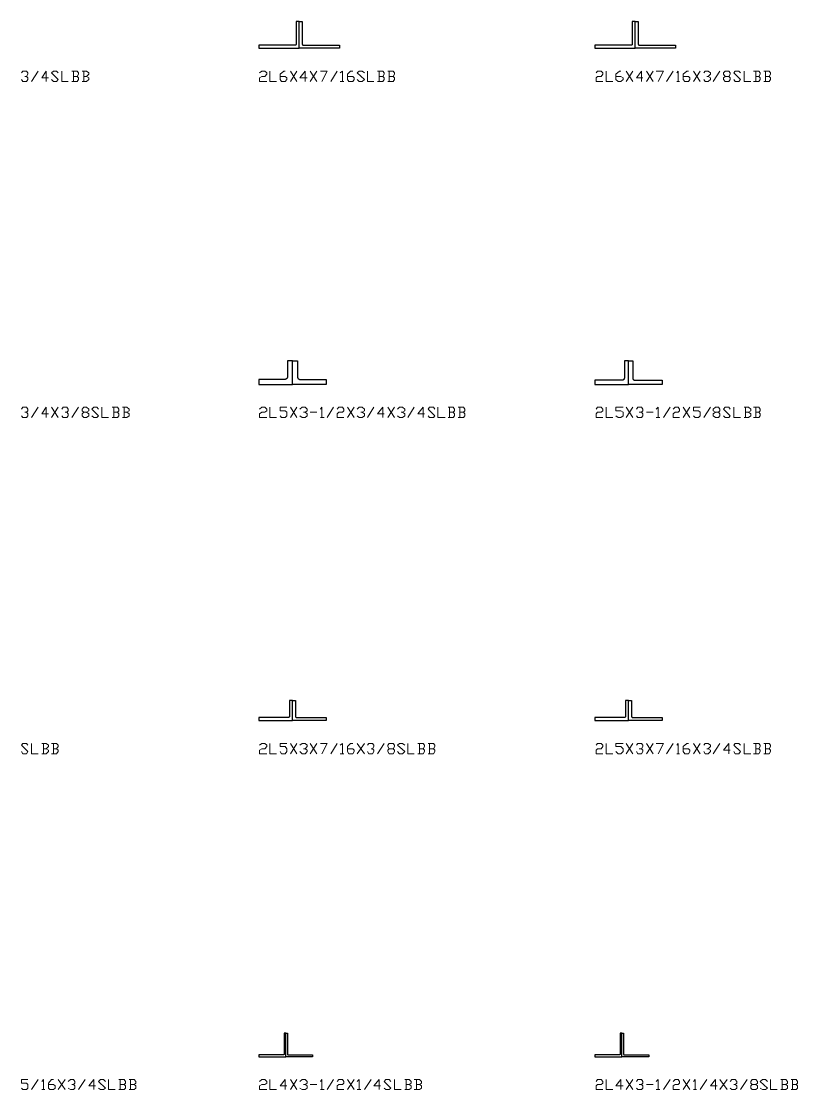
# Model space of a CAD drawing. Header units: inches. Extents: x 0 to 985, y -1555 to 12.
# Drawn here: x 114.7 to 230.2, y -1354.9 to -1196 of the extents above; entities that cross this region are included whole.
import ezdxf

# ---------------------------------------------------------------- set-up
doc = ezdxf.new("R2010")
doc.units = ezdxf.units.IN
doc.header["$MEASUREMENT"] = 0
doc.layers.add('AISC_STEEL', color=7, linetype='Continuous')

msp = doc.modelspace()

# ---------------------------------------------------------------- linework, layer by layer
at = {"color": 3, "lineweight": 0}
for points in [[(114.67, -1203.65), (114.89, -1203.43), (115.43, -1203.43), (115.65, -1203.65), (115.65, -1203.87), (115.43, -1204.19), (115.21, -1204.19)], [(115.43, -1204.19), (115.65, -1204.41), (115.65, -1204.63), (115.43, -1204.96), (114.89, -1204.96), (114.67, -1204.63)], [(116.2, -1204.96), (117.18, -1203.43)], [(118.7, -1204.41), (117.72, -1204.41), (118.38, -1203.43), (118.38, -1204.96)], [(119.14, -1204.63), (119.47, -1204.96), (119.9, -1204.96), (120.12, -1204.63), (119.14, -1203.65), (119.47, -1203.43), (119.9, -1203.43), (120.12, -1203.65)], [(120.67, -1203.43), (120.67, -1204.96), (121.65, -1204.96)], [(122.96, -1204.19), (123.17, -1203.87), (123.17, -1203.65), (122.96, -1203.43), (122.19, -1203.43)], [(122.19, -1204.96), (122.96, -1204.96), (123.17, -1204.63), (123.17, -1204.41), (122.96, -1204.19), (122.41, -1204.19)], [(122.41, -1203.43), (122.41, -1204.96)], [(124.37, -1204.19), (124.7, -1203.87), (124.7, -1203.65), (124.37, -1203.43), (123.72, -1203.43)], [(123.72, -1204.96), (124.37, -1204.96), (124.7, -1204.63), (124.7, -1204.41), (124.37, -1204.19), (123.94, -1204.19)], [(123.94, -1203.43), (123.94, -1204.96)], [(150.11, -1203.65), (150.44, -1203.43), (150.87, -1203.43), (151.2, -1203.65), (151.2, -1203.87), (150.87, -1204.19), (150.44, -1204.19), (150.11, -1204.41), (150.11, -1204.96), (151.2, -1204.96)], [(151.64, -1203.43), (151.64, -1204.96), (152.62, -1204.96)], [(153.16, -1204.19), (153.93, -1204.19), (154.15, -1204.41), (154.15, -1204.63), (153.93, -1204.96), (153.38, -1204.96), (153.16, -1204.63), (153.16, -1203.87), (153.71, -1203.43), (153.93, -1203.43)], [(154.69, -1204.96), (155.67, -1203.43)], [(154.69, -1203.43), (155.67, -1204.96)], [(157.2, -1204.41), (156.11, -1204.41), (156.87, -1203.43), (156.87, -1204.96)], [(157.64, -1204.96), (158.62, -1203.43)], [(157.64, -1203.43), (158.62, -1204.96)], [(159.16, -1203.43), (160.14, -1203.43), (159.38, -1204.96)], [(160.69, -1204.96), (161.67, -1203.43)], [(162.11, -1203.65), (162.43, -1203.43), (162.43, -1204.96)], [(163.2, -1204.19), (163.96, -1204.19), (164.18, -1204.41), (164.18, -1204.63), (163.96, -1204.96), (163.41, -1204.96), (163.2, -1204.63), (163.2, -1203.87), (163.63, -1203.43), (163.96, -1203.43)], [(164.61, -1204.63), (164.94, -1204.96), (165.38, -1204.96), (165.7, -1204.63), (164.61, -1203.65), (164.94, -1203.43), (165.38, -1203.43), (165.7, -1203.65)], [(166.14, -1203.43), (166.14, -1204.96), (167.12, -1204.96)], [(168.43, -1204.19), (168.65, -1203.87), (168.65, -1203.65), (168.43, -1203.43), (167.67, -1203.43)], [(167.67, -1204.96), (168.43, -1204.96), (168.65, -1204.63), (168.65, -1204.41), (168.43, -1204.19), (167.89, -1204.19)], [(167.89, -1203.43), (167.89, -1204.96)], [(169.96, -1204.19), (170.18, -1203.87), (170.18, -1203.65), (169.96, -1203.43), (169.19, -1203.43)], [(169.19, -1204.96), (169.96, -1204.96), (170.18, -1204.63), (170.18, -1204.41), (169.96, -1204.19), (169.41, -1204.19)], [(169.41, -1203.43), (169.41, -1204.96)], [(200.17, -1203.65), (200.38, -1203.43), (200.93, -1203.43), (201.15, -1203.65), (201.15, -1203.87), (200.93, -1204.19), (200.38, -1204.19), (200.17, -1204.41), (200.17, -1204.96), (201.15, -1204.96)], [(201.69, -1203.43), (201.69, -1204.96), (202.67, -1204.96)], [(203.11, -1204.19), (203.87, -1204.19), (204.2, -1204.41), (204.2, -1204.63), (203.87, -1204.96), (203.44, -1204.96), (203.11, -1204.63), (203.11, -1203.87), (203.65, -1203.43), (203.87, -1203.43)], [(204.64, -1204.96), (205.62, -1203.43)], [(204.64, -1203.43), (205.62, -1204.96)], [(207.14, -1204.41), (206.16, -1204.41), (206.93, -1203.43), (206.93, -1204.96)], [(207.69, -1204.96), (208.67, -1203.43)], [(207.69, -1203.43), (208.67, -1204.96)], [(209.11, -1203.43), (210.2, -1203.43), (209.43, -1204.96)], [(210.63, -1204.96), (211.62, -1203.43)], [(212.16, -1203.65), (212.38, -1203.43), (212.38, -1204.96)], [(213.14, -1204.19), (213.91, -1204.19), (214.12, -1204.41), (214.12, -1204.63), (213.91, -1204.96), (213.36, -1204.96), (213.14, -1204.63), (213.14, -1203.87), (213.69, -1203.43), (213.91, -1203.43)], [(214.67, -1204.96), (215.65, -1203.43)], [(214.67, -1203.43), (215.65, -1204.96)], [(216.2, -1203.65), (216.41, -1203.43), (216.85, -1203.43), (217.18, -1203.65), (217.18, -1203.87), (216.85, -1204.19), (216.63, -1204.19)], [(216.85, -1204.19), (217.18, -1204.41), (217.18, -1204.63), (216.85, -1204.96), (216.41, -1204.96), (216.2, -1204.63)], [(217.61, -1204.96), (218.59, -1203.43)], [(219.9, -1204.19), (220.12, -1204.41), (220.12, -1204.63), (219.9, -1204.96), (219.36, -1204.96), (219.14, -1204.63), (219.14, -1204.41), (219.36, -1204.19), (219.9, -1204.19), (220.12, -1203.87), (220.12, -1203.65), (219.9, -1203.43), (219.36, -1203.43), (219.14, -1203.65), (219.14, -1203.87), (219.36, -1204.19)], [(220.67, -1204.63), (220.88, -1204.96), (221.43, -1204.96), (221.65, -1204.63), (220.67, -1203.65), (220.88, -1203.43), (221.43, -1203.43), (221.65, -1203.65)], [(222.19, -1203.43), (222.19, -1204.96), (223.17, -1204.96)], [(224.37, -1204.19), (224.59, -1203.87), (224.59, -1203.65), (224.37, -1203.43), (223.61, -1203.43)], [(223.61, -1204.96), (224.37, -1204.96), (224.59, -1204.63), (224.59, -1204.41), (224.37, -1204.19), (223.94, -1204.19)], [(223.94, -1203.43), (223.94, -1204.96)], [(225.9, -1204.19), (226.12, -1203.87), (226.12, -1203.65), (225.9, -1203.43), (225.14, -1203.43)], [(225.14, -1204.96), (225.9, -1204.96), (226.12, -1204.63), (226.12, -1204.41), (225.9, -1204.19), (225.36, -1204.19)], [(225.36, -1203.43), (225.36, -1204.96)], [(162.11, -1204.96), (162.65, -1204.96)], [(212.16, -1204.96), (212.6, -1204.96)], [(114.67, -1253.7), (114.89, -1253.38), (115.43, -1253.38), (115.65, -1253.7), (115.65, -1253.92), (115.43, -1254.14), (115.21, -1254.14)], [(116.2, -1254.9), (117.18, -1253.38)], [(118.7, -1254.36), (117.72, -1254.36), (118.38, -1253.38), (118.38, -1254.9)], [(119.14, -1254.9), (120.12, -1253.38)], [(119.14, -1253.38), (120.12, -1254.9)], [(120.67, -1253.7), (120.88, -1253.38), (121.43, -1253.38), (121.65, -1253.7), (121.65, -1253.92), (121.43, -1254.14), (121.21, -1254.14)], [(122.19, -1254.9), (123.17, -1253.38)], [(124.37, -1254.14), (124.7, -1254.36), (124.7, -1254.68), (124.37, -1254.9), (123.94, -1254.9), (123.72, -1254.68), (123.72, -1254.36), (123.94, -1254.14), (124.37, -1254.14), (124.7, -1253.92), (124.7, -1253.7), (124.37, -1253.38), (123.94, -1253.38), (123.72, -1253.7), (123.72, -1253.92), (123.94, -1254.14)], [(125.14, -1254.68), (125.46, -1254.9), (125.9, -1254.9), (126.12, -1254.68), (125.14, -1253.7), (125.46, -1253.38), (125.9, -1253.38), (126.12, -1253.7)], [(126.66, -1253.38), (126.66, -1254.9), (127.65, -1254.9)], [(128.95, -1254.14), (129.17, -1253.92), (129.17, -1253.7), (128.95, -1253.38), (128.19, -1253.38)], [(128.41, -1253.38), (128.41, -1254.9)], [(130.37, -1254.14), (130.7, -1253.92), (130.7, -1253.7), (130.37, -1253.38), (129.72, -1253.38)], [(129.94, -1253.38), (129.94, -1254.9)], [(150.11, -1253.7), (150.44, -1253.38), (150.87, -1253.38), (151.2, -1253.7), (151.2, -1253.92), (150.87, -1254.14), (150.44, -1254.14), (150.11, -1254.36), (150.11, -1254.9), (151.2, -1254.9)], [(151.64, -1253.38), (151.64, -1254.9), (152.62, -1254.9)], [(153.16, -1254.68), (153.38, -1254.9), (153.93, -1254.9), (154.15, -1254.68), (154.15, -1254.14), (153.93, -1253.92), (153.16, -1253.92), (153.16, -1253.38), (154.15, -1253.38)], [(154.69, -1254.9), (155.67, -1253.38)], [(154.69, -1253.38), (155.67, -1254.9)], [(156.11, -1253.7), (156.44, -1253.38), (156.87, -1253.38), (157.2, -1253.7), (157.2, -1253.92), (156.87, -1254.14), (156.65, -1254.14)], [(159.16, -1253.7), (159.38, -1253.38), (159.38, -1254.9)], [(160.14, -1254.9), (161.12, -1253.38)], [(161.67, -1253.7), (161.89, -1253.38), (162.43, -1253.38), (162.65, -1253.7), (162.65, -1253.92), (162.43, -1254.14), (161.89, -1254.14), (161.67, -1254.36), (161.67, -1254.9), (162.65, -1254.9)], [(163.2, -1254.9), (164.18, -1253.38)], [(163.2, -1253.38), (164.18, -1254.9)], [(164.61, -1253.7), (164.94, -1253.38), (165.38, -1253.38), (165.7, -1253.7), (165.7, -1253.92), (165.38, -1254.14), (165.16, -1254.14)], [(166.14, -1254.9), (167.12, -1253.38)], [(168.65, -1254.36), (167.67, -1254.36), (168.43, -1253.38), (168.43, -1254.9)], [(169.19, -1254.9), (170.18, -1253.38)], [(169.19, -1253.38), (170.18, -1254.9)], [(170.61, -1253.7), (170.94, -1253.38), (171.38, -1253.38), (171.7, -1253.7), (171.7, -1253.92), (171.38, -1254.14), (171.16, -1254.14)], [(172.14, -1254.9), (173.12, -1253.38)], [(174.65, -1254.36), (173.67, -1254.36), (174.43, -1253.38), (174.43, -1254.9)], [(175.19, -1254.68), (175.41, -1254.9), (175.96, -1254.9), (176.17, -1254.68), (175.19, -1253.7), (175.41, -1253.38), (175.96, -1253.38), (176.17, -1253.7)], [(176.61, -1253.38), (176.61, -1254.9), (177.7, -1254.9)], [(178.9, -1254.14), (179.12, -1253.92), (179.12, -1253.7), (178.9, -1253.38), (178.14, -1253.38)], [(178.35, -1253.38), (178.35, -1254.9)], [(180.43, -1254.14), (180.64, -1253.92), (180.64, -1253.7), (180.43, -1253.38), (179.66, -1253.38)], [(179.88, -1253.38), (179.88, -1254.9)], [(200.17, -1253.7), (200.38, -1253.38), (200.93, -1253.38), (201.15, -1253.7), (201.15, -1253.92), (200.93, -1254.14), (200.38, -1254.14), (200.17, -1254.36), (200.17, -1254.9), (201.15, -1254.9)], [(201.69, -1253.38), (201.69, -1254.9), (202.67, -1254.9)], [(203.11, -1254.68), (203.44, -1254.9), (203.87, -1254.9), (204.2, -1254.68), (204.2, -1254.14), (203.87, -1253.92), (203.11, -1253.92), (203.11, -1253.38), (204.2, -1253.38)], [(204.64, -1254.9), (205.62, -1253.38)], [(204.64, -1253.38), (205.62, -1254.9)], [(206.16, -1253.7), (206.38, -1253.38), (206.93, -1253.38), (207.14, -1253.7), (207.14, -1253.92), (206.93, -1254.14), (206.6, -1254.14)], [(209.11, -1253.7), (209.43, -1253.38), (209.43, -1254.9)], [(210.2, -1254.9), (211.18, -1253.38)], [(211.62, -1253.7), (211.94, -1253.38), (212.38, -1253.38), (212.6, -1253.7), (212.6, -1253.92), (212.38, -1254.14), (211.94, -1254.14), (211.62, -1254.36), (211.62, -1254.9), (212.6, -1254.9)], [(213.14, -1254.9), (214.12, -1253.38)], [(213.14, -1253.38), (214.12, -1254.9)], [(214.67, -1254.68), (214.89, -1254.9), (215.43, -1254.9), (215.65, -1254.68), (215.65, -1254.14), (215.43, -1253.92), (214.67, -1253.92), (214.67, -1253.38), (215.65, -1253.38)], [(216.2, -1254.9), (217.18, -1253.38)], [(218.38, -1254.14), (218.59, -1254.36), (218.59, -1254.68), (218.38, -1254.9), (217.94, -1254.9), (217.61, -1254.68), (217.61, -1254.36), (217.94, -1254.14), (218.38, -1254.14), (218.59, -1253.92), (218.59, -1253.7), (218.38, -1253.38), (217.94, -1253.38), (217.61, -1253.7), (217.61, -1253.92), (217.94, -1254.14)], [(219.14, -1254.68), (219.36, -1254.9), (219.9, -1254.9), (220.12, -1254.68), (219.14, -1253.7), (219.36, -1253.38), (219.9, -1253.38), (220.12, -1253.7)], [(220.67, -1253.38), (220.67, -1254.9), (221.65, -1254.9)], [(222.85, -1254.14), (223.17, -1253.92), (223.17, -1253.7), (222.85, -1253.38), (222.19, -1253.38)], [(222.41, -1253.38), (222.41, -1254.9)], [(224.37, -1254.14), (224.59, -1253.92), (224.59, -1253.7), (224.37, -1253.38), (223.61, -1253.38)], [(223.94, -1253.38), (223.94, -1254.9)], [(115.43, -1254.14), (115.65, -1254.36), (115.65, -1254.68), (115.43, -1254.9), (114.89, -1254.9), (114.67, -1254.68)], [(121.43, -1254.14), (121.65, -1254.36), (121.65, -1254.68), (121.43, -1254.9), (120.88, -1254.9), (120.67, -1254.68)], [(128.19, -1254.9), (128.95, -1254.9), (129.17, -1254.68), (129.17, -1254.36), (128.95, -1254.14), (128.41, -1254.14)], [(129.72, -1254.9), (130.37, -1254.9), (130.7, -1254.68), (130.7, -1254.36), (130.37, -1254.14), (129.94, -1254.14)], [(156.87, -1254.14), (157.2, -1254.36), (157.2, -1254.68), (156.87, -1254.9), (156.44, -1254.9), (156.11, -1254.68)], [(157.64, -1254.14), (158.62, -1254.14)], [(159.16, -1254.9), (159.71, -1254.9)], [(165.38, -1254.14), (165.7, -1254.36), (165.7, -1254.68), (165.38, -1254.9), (164.94, -1254.9), (164.61, -1254.68)], [(171.38, -1254.14), (171.7, -1254.36), (171.7, -1254.68), (171.38, -1254.9), (170.94, -1254.9), (170.61, -1254.68)], [(178.14, -1254.9), (178.9, -1254.9), (179.12, -1254.68), (179.12, -1254.36), (178.9, -1254.14), (178.35, -1254.14)], [(179.66, -1254.9), (180.43, -1254.9), (180.64, -1254.68), (180.64, -1254.36), (180.43, -1254.14), (179.88, -1254.14)], [(206.93, -1254.14), (207.14, -1254.36), (207.14, -1254.68), (206.93, -1254.9), (206.38, -1254.9), (206.16, -1254.68)], [(207.69, -1254.14), (208.67, -1254.14)], [(209.11, -1254.9), (209.65, -1254.9)], [(222.19, -1254.9), (222.85, -1254.9), (223.17, -1254.68), (223.17, -1254.36), (222.85, -1254.14), (222.41, -1254.14)], [(223.61, -1254.9), (224.37, -1254.9), (224.59, -1254.68), (224.59, -1254.36), (224.37, -1254.14), (223.94, -1254.14)], [(114.67, -1304.63), (114.89, -1304.96), (115.43, -1304.96), (115.65, -1304.63), (114.67, -1303.65), (114.89, -1303.43), (115.43, -1303.43), (115.65, -1303.65)], [(116.2, -1303.43), (116.2, -1304.96), (117.18, -1304.96)], [(118.38, -1304.19), (118.7, -1303.87), (118.7, -1303.65), (118.38, -1303.43), (117.72, -1303.43)], [(117.72, -1304.96), (118.38, -1304.96), (118.7, -1304.63), (118.7, -1304.41), (118.38, -1304.19), (117.94, -1304.19)], [(117.94, -1303.43), (117.94, -1304.96)], [(119.9, -1304.19), (120.12, -1303.87), (120.12, -1303.65), (119.9, -1303.43), (119.14, -1303.43)], [(119.14, -1304.96), (119.9, -1304.96), (120.12, -1304.63), (120.12, -1304.41), (119.9, -1304.19), (119.47, -1304.19)], [(119.47, -1303.43), (119.47, -1304.96)], [(150.11, -1303.65), (150.44, -1303.43), (150.87, -1303.43), (151.2, -1303.65), (151.2, -1303.87), (150.87, -1304.19), (150.44, -1304.19), (150.11, -1304.41), (150.11, -1304.96), (151.2, -1304.96)], [(151.64, -1303.43), (151.64, -1304.96), (152.62, -1304.96)], [(153.16, -1304.63), (153.38, -1304.96), (153.93, -1304.96), (154.15, -1304.63), (154.15, -1304.19), (153.93, -1303.87), (153.16, -1303.87), (153.16, -1303.43), (154.15, -1303.43)], [(154.69, -1304.96), (155.67, -1303.43)], [(154.69, -1303.43), (155.67, -1304.96)], [(156.11, -1303.65), (156.44, -1303.43), (156.87, -1303.43), (157.2, -1303.65), (157.2, -1303.87), (156.87, -1304.19), (156.65, -1304.19)], [(156.87, -1304.19), (157.2, -1304.41), (157.2, -1304.63), (156.87, -1304.96), (156.44, -1304.96), (156.11, -1304.63)], [(157.64, -1304.96), (158.62, -1303.43)], [(157.64, -1303.43), (158.62, -1304.96)], [(159.16, -1303.43), (160.14, -1303.43), (159.38, -1304.96)], [(160.69, -1304.96), (161.67, -1303.43)], [(162.11, -1303.65), (162.43, -1303.43), (162.43, -1304.96)], [(163.2, -1304.19), (163.96, -1304.19), (164.18, -1304.41), (164.18, -1304.63), (163.96, -1304.96), (163.41, -1304.96), (163.2, -1304.63), (163.2, -1303.87), (163.63, -1303.43), (163.96, -1303.43)], [(164.61, -1304.96), (165.7, -1303.43)], [(164.61, -1303.43), (165.7, -1304.96)], [(166.14, -1303.65), (166.36, -1303.43), (166.9, -1303.43), (167.12, -1303.65), (167.12, -1303.87), (166.9, -1304.19), (166.69, -1304.19)], [(166.9, -1304.19), (167.12, -1304.41), (167.12, -1304.63), (166.9, -1304.96), (166.36, -1304.96), (166.14, -1304.63)], [(167.67, -1304.96), (168.65, -1303.43)], [(169.96, -1304.19), (170.18, -1304.41), (170.18, -1304.63), (169.96, -1304.96), (169.41, -1304.96), (169.19, -1304.63), (169.19, -1304.41), (169.41, -1304.19), (169.96, -1304.19), (170.18, -1303.87), (170.18, -1303.65), (169.96, -1303.43), (169.41, -1303.43), (169.19, -1303.65), (169.19, -1303.87), (169.41, -1304.19)], [(170.61, -1304.63), (170.94, -1304.96), (171.38, -1304.96), (171.7, -1304.63), (170.61, -1303.65), (170.94, -1303.43), (171.38, -1303.43), (171.7, -1303.65)], [(172.14, -1303.43), (172.14, -1304.96), (173.12, -1304.96)], [(174.43, -1304.19), (174.65, -1303.87), (174.65, -1303.65), (174.43, -1303.43), (173.67, -1303.43)], [(173.67, -1304.96), (174.43, -1304.96), (174.65, -1304.63), (174.65, -1304.41), (174.43, -1304.19), (173.88, -1304.19)], [(173.88, -1303.43), (173.88, -1304.96)], [(175.96, -1304.19), (176.17, -1303.87), (176.17, -1303.65), (175.96, -1303.43), (175.19, -1303.43)], [(175.19, -1304.96), (175.96, -1304.96), (176.17, -1304.63), (176.17, -1304.41), (175.96, -1304.19), (175.41, -1304.19)], [(175.41, -1303.43), (175.41, -1304.96)], [(200.17, -1303.65), (200.38, -1303.43), (200.93, -1303.43), (201.15, -1303.65), (201.15, -1303.87), (200.93, -1304.19), (200.38, -1304.19), (200.17, -1304.41), (200.17, -1304.96), (201.15, -1304.96)], [(201.69, -1303.43), (201.69, -1304.96), (202.67, -1304.96)], [(203.11, -1304.63), (203.44, -1304.96), (203.87, -1304.96), (204.2, -1304.63), (204.2, -1304.19), (203.87, -1303.87), (203.11, -1303.87), (203.11, -1303.43), (204.2, -1303.43)], [(204.64, -1304.96), (205.62, -1303.43)], [(204.64, -1303.43), (205.62, -1304.96)], [(206.16, -1303.65), (206.38, -1303.43), (206.93, -1303.43), (207.14, -1303.65), (207.14, -1303.87), (206.93, -1304.19), (206.6, -1304.19)], [(206.93, -1304.19), (207.14, -1304.41), (207.14, -1304.63), (206.93, -1304.96), (206.38, -1304.96), (206.16, -1304.63)], [(207.69, -1304.96), (208.67, -1303.43)], [(207.69, -1303.43), (208.67, -1304.96)], [(209.11, -1303.43), (210.2, -1303.43), (209.43, -1304.96)], [(210.63, -1304.96), (211.62, -1303.43)], [(212.16, -1303.65), (212.38, -1303.43), (212.38, -1304.96)], [(213.14, -1304.19), (213.91, -1304.19), (214.12, -1304.41), (214.12, -1304.63), (213.91, -1304.96), (213.36, -1304.96), (213.14, -1304.63), (213.14, -1303.87), (213.69, -1303.43), (213.91, -1303.43)], [(214.67, -1304.96), (215.65, -1303.43)], [(214.67, -1303.43), (215.65, -1304.96)], [(216.2, -1303.65), (216.41, -1303.43), (216.85, -1303.43), (217.18, -1303.65), (217.18, -1303.87), (216.85, -1304.19), (216.63, -1304.19)], [(216.85, -1304.19), (217.18, -1304.41), (217.18, -1304.63), (216.85, -1304.96), (216.41, -1304.96), (216.2, -1304.63)], [(217.61, -1304.96), (218.59, -1303.43)], [(220.12, -1304.41), (219.14, -1304.41), (219.9, -1303.43), (219.9, -1304.96)], [(220.67, -1304.63), (220.88, -1304.96), (221.43, -1304.96), (221.65, -1304.63), (220.67, -1303.65), (220.88, -1303.43), (221.43, -1303.43), (221.65, -1303.65)], [(222.19, -1303.43), (222.19, -1304.96), (223.17, -1304.96)], [(224.37, -1304.19), (224.59, -1303.87), (224.59, -1303.65), (224.37, -1303.43), (223.61, -1303.43)], [(223.61, -1304.96), (224.37, -1304.96), (224.59, -1304.63), (224.59, -1304.41), (224.37, -1304.19), (223.94, -1304.19)], [(223.94, -1303.43), (223.94, -1304.96)], [(225.9, -1304.19), (226.12, -1303.87), (226.12, -1303.65), (225.9, -1303.43), (225.14, -1303.43)], [(225.14, -1304.96), (225.9, -1304.96), (226.12, -1304.63), (226.12, -1304.41), (225.9, -1304.19), (225.36, -1304.19)], [(225.36, -1303.43), (225.36, -1304.96)], [(162.11, -1304.96), (162.65, -1304.96)], [(212.16, -1304.96), (212.6, -1304.96)], [(114.67, -1354.69), (114.89, -1354.9), (115.43, -1354.9), (115.65, -1354.69), (115.65, -1354.14), (115.43, -1353.92), (114.67, -1353.92), (114.67, -1353.38), (115.65, -1353.38)], [(116.2, -1354.9), (117.18, -1353.38)], [(117.72, -1353.7), (117.94, -1353.38), (117.94, -1354.9)], [(118.7, -1354.14), (119.47, -1354.14), (119.69, -1354.36), (119.69, -1354.69), (119.47, -1354.9), (118.92, -1354.9), (118.7, -1354.69), (118.7, -1353.92), (119.14, -1353.38), (119.47, -1353.38)], [(120.12, -1354.9), (121.21, -1353.38)], [(120.12, -1353.38), (121.21, -1354.9)], [(121.65, -1353.7), (121.98, -1353.38), (122.41, -1353.38), (122.63, -1353.7), (122.63, -1353.92), (122.41, -1354.14), (122.19, -1354.14)], [(123.17, -1354.9), (124.16, -1353.38)], [(125.68, -1354.36), (124.7, -1354.36), (125.46, -1353.38), (125.46, -1354.9)], [(126.12, -1354.69), (126.45, -1354.9), (126.88, -1354.9), (127.21, -1354.69), (126.12, -1353.7), (126.45, -1353.38), (126.88, -1353.38), (127.21, -1353.7)], [(127.65, -1353.38), (127.65, -1354.9), (128.63, -1354.9)], [(129.94, -1354.14), (130.15, -1353.92), (130.15, -1353.7), (129.94, -1353.38), (129.17, -1353.38)], [(129.39, -1353.38), (129.39, -1354.9)], [(131.46, -1354.14), (131.68, -1353.92), (131.68, -1353.7), (131.46, -1353.38), (130.7, -1353.38)], [(130.92, -1353.38), (130.92, -1354.9)], [(150.11, -1353.7), (150.44, -1353.38), (150.87, -1353.38), (151.2, -1353.7), (151.2, -1353.92), (150.87, -1354.14), (150.44, -1354.14), (150.11, -1354.36), (150.11, -1354.9), (151.2, -1354.9)], [(151.64, -1353.38), (151.64, -1354.9), (152.62, -1354.9)], [(154.15, -1354.36), (153.16, -1354.36), (153.93, -1353.38), (153.93, -1354.9)], [(154.69, -1354.9), (155.67, -1353.38)], [(154.69, -1353.38), (155.67, -1354.9)], [(156.11, -1353.7), (156.44, -1353.38), (156.87, -1353.38), (157.2, -1353.7), (157.2, -1353.92), (156.87, -1354.14), (156.65, -1354.14)], [(159.16, -1353.7), (159.38, -1353.38), (159.38, -1354.9)], [(160.14, -1354.9), (161.12, -1353.38)], [(161.67, -1353.7), (161.89, -1353.38), (162.43, -1353.38), (162.65, -1353.7), (162.65, -1353.92), (162.43, -1354.14), (161.89, -1354.14), (161.67, -1354.36), (161.67, -1354.9), (162.65, -1354.9)], [(163.2, -1354.9), (164.18, -1353.38)], [(163.2, -1353.38), (164.18, -1354.9)], [(164.61, -1353.7), (164.94, -1353.38), (164.94, -1354.9)], [(165.7, -1354.9), (166.69, -1353.38)], [(168.1, -1354.36), (167.12, -1354.36), (167.89, -1353.38), (167.89, -1354.9)], [(168.65, -1354.69), (168.87, -1354.9), (169.41, -1354.9), (169.63, -1354.69), (168.65, -1353.7), (168.87, -1353.38), (169.41, -1353.38), (169.63, -1353.7)], [(170.18, -1353.38), (170.18, -1354.9), (171.16, -1354.9)], [(172.36, -1354.14), (172.68, -1353.92), (172.68, -1353.7), (172.36, -1353.38), (171.7, -1353.38)], [(171.92, -1353.38), (171.92, -1354.9)], [(173.88, -1354.14), (174.21, -1353.92), (174.21, -1353.7), (173.88, -1353.38), (173.12, -1353.38)], [(173.45, -1353.38), (173.45, -1354.9)], [(200.17, -1353.7), (200.38, -1353.38), (200.93, -1353.38), (201.15, -1353.7), (201.15, -1353.92), (200.93, -1354.14), (200.38, -1354.14), (200.17, -1354.36), (200.17, -1354.9), (201.15, -1354.9)], [(201.69, -1353.38), (201.69, -1354.9), (202.67, -1354.9)], [(204.2, -1354.36), (203.11, -1354.36), (203.87, -1353.38), (203.87, -1354.9)], [(204.64, -1354.9), (205.62, -1353.38)], [(204.64, -1353.38), (205.62, -1354.9)], [(206.16, -1353.7), (206.38, -1353.38), (206.93, -1353.38), (207.14, -1353.7), (207.14, -1353.92), (206.93, -1354.14), (206.6, -1354.14)], [(209.11, -1353.7), (209.43, -1353.38), (209.43, -1354.9)], [(210.2, -1354.9), (211.18, -1353.38)], [(211.62, -1353.7), (211.94, -1353.38), (212.38, -1353.38), (212.6, -1353.7), (212.6, -1353.92), (212.38, -1354.14), (211.94, -1354.14), (211.62, -1354.36), (211.62, -1354.9), (212.6, -1354.9)], [(213.14, -1354.9), (214.12, -1353.38)], [(213.14, -1353.38), (214.12, -1354.9)], [(214.67, -1353.7), (214.89, -1353.38), (214.89, -1354.9)], [(215.65, -1354.9), (216.63, -1353.38)], [(218.16, -1354.36), (217.18, -1354.36), (217.94, -1353.38), (217.94, -1354.9)], [(218.59, -1354.9), (219.69, -1353.38)], [(218.59, -1353.38), (219.69, -1354.9)], [(220.12, -1353.7), (220.34, -1353.38), (220.88, -1353.38), (221.1, -1353.7), (221.1, -1353.92), (220.88, -1354.14), (220.67, -1354.14)], [(221.65, -1354.9), (222.63, -1353.38)], [(223.94, -1354.14), (224.16, -1354.36), (224.16, -1354.69), (223.94, -1354.9), (223.39, -1354.9), (223.17, -1354.69), (223.17, -1354.36), (223.39, -1354.14), (223.94, -1354.14), (224.16, -1353.92), (224.16, -1353.7), (223.94, -1353.38), (223.39, -1353.38), (223.17, -1353.7), (223.17, -1353.92), (223.39, -1354.14)], [(224.59, -1354.69), (224.92, -1354.9), (225.36, -1354.9), (225.68, -1354.69), (224.59, -1353.7), (224.92, -1353.38), (225.36, -1353.38), (225.68, -1353.7)], [(226.12, -1353.38), (226.12, -1354.9), (227.1, -1354.9)], [(228.41, -1354.14), (228.63, -1353.92), (228.63, -1353.7), (228.41, -1353.38), (227.65, -1353.38)], [(227.86, -1353.38), (227.86, -1354.9)], [(229.94, -1354.14), (230.15, -1353.92), (230.15, -1353.7), (229.94, -1353.38), (229.17, -1353.38)], [(229.39, -1353.38), (229.39, -1354.9)], [(117.72, -1354.9), (118.16, -1354.9)], [(122.41, -1354.14), (122.63, -1354.36), (122.63, -1354.69), (122.41, -1354.9), (121.98, -1354.9), (121.65, -1354.69)], [(129.17, -1354.9), (129.94, -1354.9), (130.15, -1354.69), (130.15, -1354.36), (129.94, -1354.14), (129.39, -1354.14)], [(130.7, -1354.9), (131.46, -1354.9), (131.68, -1354.69), (131.68, -1354.36), (131.46, -1354.14), (130.92, -1354.14)], [(156.87, -1354.14), (157.2, -1354.36), (157.2, -1354.69), (156.87, -1354.9), (156.44, -1354.9), (156.11, -1354.69)], [(157.64, -1354.14), (158.62, -1354.14)], [(159.16, -1354.9), (159.71, -1354.9)], [(164.61, -1354.9), (165.16, -1354.9)], [(171.7, -1354.9), (172.36, -1354.9), (172.68, -1354.69), (172.68, -1354.36), (172.36, -1354.14), (171.92, -1354.14)], [(173.12, -1354.9), (173.88, -1354.9), (174.21, -1354.69), (174.21, -1354.36), (173.88, -1354.14), (173.45, -1354.14)], [(206.93, -1354.14), (207.14, -1354.36), (207.14, -1354.69), (206.93, -1354.9), (206.38, -1354.9), (206.16, -1354.69)], [(207.69, -1354.14), (208.67, -1354.14)], [(209.11, -1354.9), (209.65, -1354.9)], [(214.67, -1354.9), (215.11, -1354.9)], [(220.88, -1354.14), (221.1, -1354.36), (221.1, -1354.69), (220.88, -1354.9), (220.34, -1354.9), (220.12, -1354.69)], [(227.65, -1354.9), (228.41, -1354.9), (228.63, -1354.69), (228.63, -1354.36), (228.41, -1354.14), (227.86, -1354.14)], [(229.17, -1354.9), (229.94, -1354.9), (230.15, -1354.69), (230.15, -1354.36), (229.94, -1354.14), (229.39, -1354.14)]]:
    msp.add_lwpolyline(points, dxfattribs=at)
at = {"layer": 'AISC_STEEL'}
for points in [[(150, -1200), (156, -1200), (156, -1196), (155.56, -1196), (155.56, -1199.34), (155.56, -1199.37), (155.55, -1199.4), (155.55, -1199.43), (155.53, -1199.45), (155.52, -1199.48), (155.5, -1199.5), (155.48, -1199.52), (155.45, -1199.53), (155.43, -1199.55), (155.4, -1199.55), (155.37, -1199.56), (155.34, -1199.56), (150, -1199.56)], [(162, -1200), (156, -1200), (156, -1196), (156.44, -1196), (156.44, -1199.34), (156.44, -1199.37), (156.45, -1199.4), (156.45, -1199.43), (156.47, -1199.45), (156.48, -1199.48), (156.5, -1199.5), (156.52, -1199.52), (156.55, -1199.53), (156.57, -1199.55), (156.6, -1199.55), (156.63, -1199.56), (156.66, -1199.56), (162, -1199.56)], [(200, -1200), (206, -1200), (206, -1196), (205.56, -1196), (205.56, -1199.34), (205.56, -1199.37), (205.55, -1199.4), (205.55, -1199.43), (205.53, -1199.45), (205.52, -1199.48), (205.5, -1199.5), (205.48, -1199.52), (205.45, -1199.53), (205.43, -1199.55), (205.4, -1199.55), (205.37, -1199.56), (205.34, -1199.56), (200, -1199.56)], [(212, -1200), (206, -1200), (206, -1196), (206.44, -1196), (206.44, -1199.34), (206.44, -1199.37), (206.45, -1199.4), (206.45, -1199.43), (206.47, -1199.45), (206.48, -1199.48), (206.5, -1199.5), (206.52, -1199.52), (206.55, -1199.53), (206.57, -1199.55), (206.6, -1199.55), (206.63, -1199.56), (206.66, -1199.56), (212, -1199.56)], [(150, -1250), (155, -1250), (155, -1246.5), (154.25, -1246.5), (154.25, -1248.88), (154.25, -1248.9), (154.25, -1248.93), (154.24, -1248.96), (154.23, -1248.99), (154.22, -1249.02), (154.21, -1249.05), (154.19, -1249.07), (154.18, -1249.1), (154.16, -1249.12), (154.14, -1249.14), (154.12, -1249.16), (154.1, -1249.18), (154.07, -1249.19), (154.05, -1249.21), (154.02, -1249.22), (153.99, -1249.23), (153.96, -1249.24), (153.93, -1249.25), (153.9, -1249.25), (153.88, -1249.25), (150, -1249.25)], [(160, -1250), (155, -1250), (155, -1246.5), (155.75, -1246.5), (155.75, -1248.88), (155.75, -1248.9), (155.75, -1248.93), (155.76, -1248.96), (155.77, -1248.99), (155.78, -1249.02), (155.79, -1249.05), (155.81, -1249.07), (155.82, -1249.1), (155.84, -1249.12), (155.86, -1249.14), (155.88, -1249.16), (155.9, -1249.18), (155.93, -1249.19), (155.95, -1249.21), (155.98, -1249.22), (156.01, -1249.23), (156.04, -1249.24), (156.07, -1249.25), (156.1, -1249.25), (156.12, -1249.25), (160, -1249.25)], [(200, -1250), (205, -1250), (205, -1246.5), (204.38, -1246.5), (204.38, -1249.06), (204.37, -1249.09), (204.37, -1249.12), (204.36, -1249.15), (204.35, -1249.18), (204.34, -1249.2), (204.33, -1249.23), (204.31, -1249.25), (204.29, -1249.27), (204.27, -1249.29), (204.25, -1249.31), (204.23, -1249.33), (204.2, -1249.34), (204.18, -1249.35), (204.15, -1249.36), (204.12, -1249.37), (204.09, -1249.37), (204.06, -1249.38), (200, -1249.38)], [(210, -1250), (205, -1250), (205, -1246.5), (205.62, -1246.5), (205.62, -1249.06), (205.63, -1249.09), (205.63, -1249.12), (205.64, -1249.15), (205.65, -1249.18), (205.66, -1249.2), (205.67, -1249.23), (205.69, -1249.25), (205.71, -1249.27), (205.73, -1249.29), (205.75, -1249.31), (205.77, -1249.33), (205.8, -1249.34), (205.82, -1249.35), (205.85, -1249.36), (205.88, -1249.37), (205.91, -1249.37), (205.94, -1249.38), (210, -1249.38)], [(150, -1300), (155, -1300), (155, -1297), (154.56, -1297), (154.56, -1299.34), (154.56, -1299.37), (154.55, -1299.4), (154.55, -1299.43), (154.53, -1299.45), (154.52, -1299.48), (154.5, -1299.5), (154.48, -1299.52), (154.45, -1299.53), (154.43, -1299.55), (154.4, -1299.55), (154.37, -1299.56), (154.34, -1299.56), (150, -1299.56)], [(160, -1300), (155, -1300), (155, -1297), (155.44, -1297), (155.44, -1299.34), (155.44, -1299.37), (155.45, -1299.4), (155.45, -1299.43), (155.47, -1299.45), (155.48, -1299.48), (155.5, -1299.5), (155.52, -1299.52), (155.55, -1299.53), (155.57, -1299.55), (155.6, -1299.55), (155.63, -1299.56), (155.66, -1299.56), (160, -1299.56)], [(200, -1300), (205, -1300), (205, -1297), (204.56, -1297), (204.56, -1299.34), (204.56, -1299.37), (204.55, -1299.4), (204.55, -1299.43), (204.53, -1299.45), (204.52, -1299.48), (204.5, -1299.5), (204.48, -1299.52), (204.45, -1299.53), (204.43, -1299.55), (204.4, -1299.55), (204.37, -1299.56), (204.34, -1299.56), (200, -1299.56)], [(210, -1300), (205, -1300), (205, -1297), (205.44, -1297), (205.44, -1299.34), (205.44, -1299.37), (205.45, -1299.4), (205.45, -1299.43), (205.47, -1299.45), (205.48, -1299.48), (205.5, -1299.5), (205.52, -1299.52), (205.55, -1299.53), (205.57, -1299.55), (205.6, -1299.55), (205.63, -1299.56), (205.66, -1299.56), (210, -1299.56)], [(150, -1350), (154, -1350), (154, -1346.5), (153.75, -1346.5), (153.75, -1349.62), (153.75, -1349.64), (153.75, -1349.66), (153.74, -1349.67), (153.73, -1349.69), (153.72, -1349.7), (153.71, -1349.71), (153.7, -1349.72), (153.69, -1349.73), (153.67, -1349.74), (153.66, -1349.75), (153.64, -1349.75), (153.62, -1349.75), (150, -1349.75)], [(158, -1350), (154, -1350), (154, -1346.5), (154.25, -1346.5), (154.25, -1349.62), (154.25, -1349.64), (154.25, -1349.66), (154.26, -1349.67), (154.27, -1349.69), (154.28, -1349.7), (154.29, -1349.71), (154.3, -1349.72), (154.31, -1349.73), (154.33, -1349.74), (154.34, -1349.75), (154.36, -1349.75), (154.38, -1349.75), (158, -1349.75)], [(200, -1350), (204, -1350), (204, -1346.5), (203.75, -1346.5), (203.75, -1349.62), (203.75, -1349.64), (203.75, -1349.66), (203.74, -1349.67), (203.73, -1349.69), (203.72, -1349.7), (203.71, -1349.71), (203.7, -1349.72), (203.69, -1349.73), (203.67, -1349.74), (203.66, -1349.75), (203.64, -1349.75), (203.62, -1349.75), (200, -1349.75)], [(208, -1350), (204, -1350), (204, -1346.5), (204.25, -1346.5), (204.25, -1349.62), (204.25, -1349.64), (204.25, -1349.66), (204.26, -1349.67), (204.27, -1349.69), (204.28, -1349.7), (204.29, -1349.71), (204.3, -1349.72), (204.31, -1349.73), (204.33, -1349.74), (204.34, -1349.75), (204.36, -1349.75), (204.38, -1349.75), (208, -1349.75)]]:
    msp.add_lwpolyline(points, close=True, dxfattribs=at)

doc.saveas('drawing.dxf')
